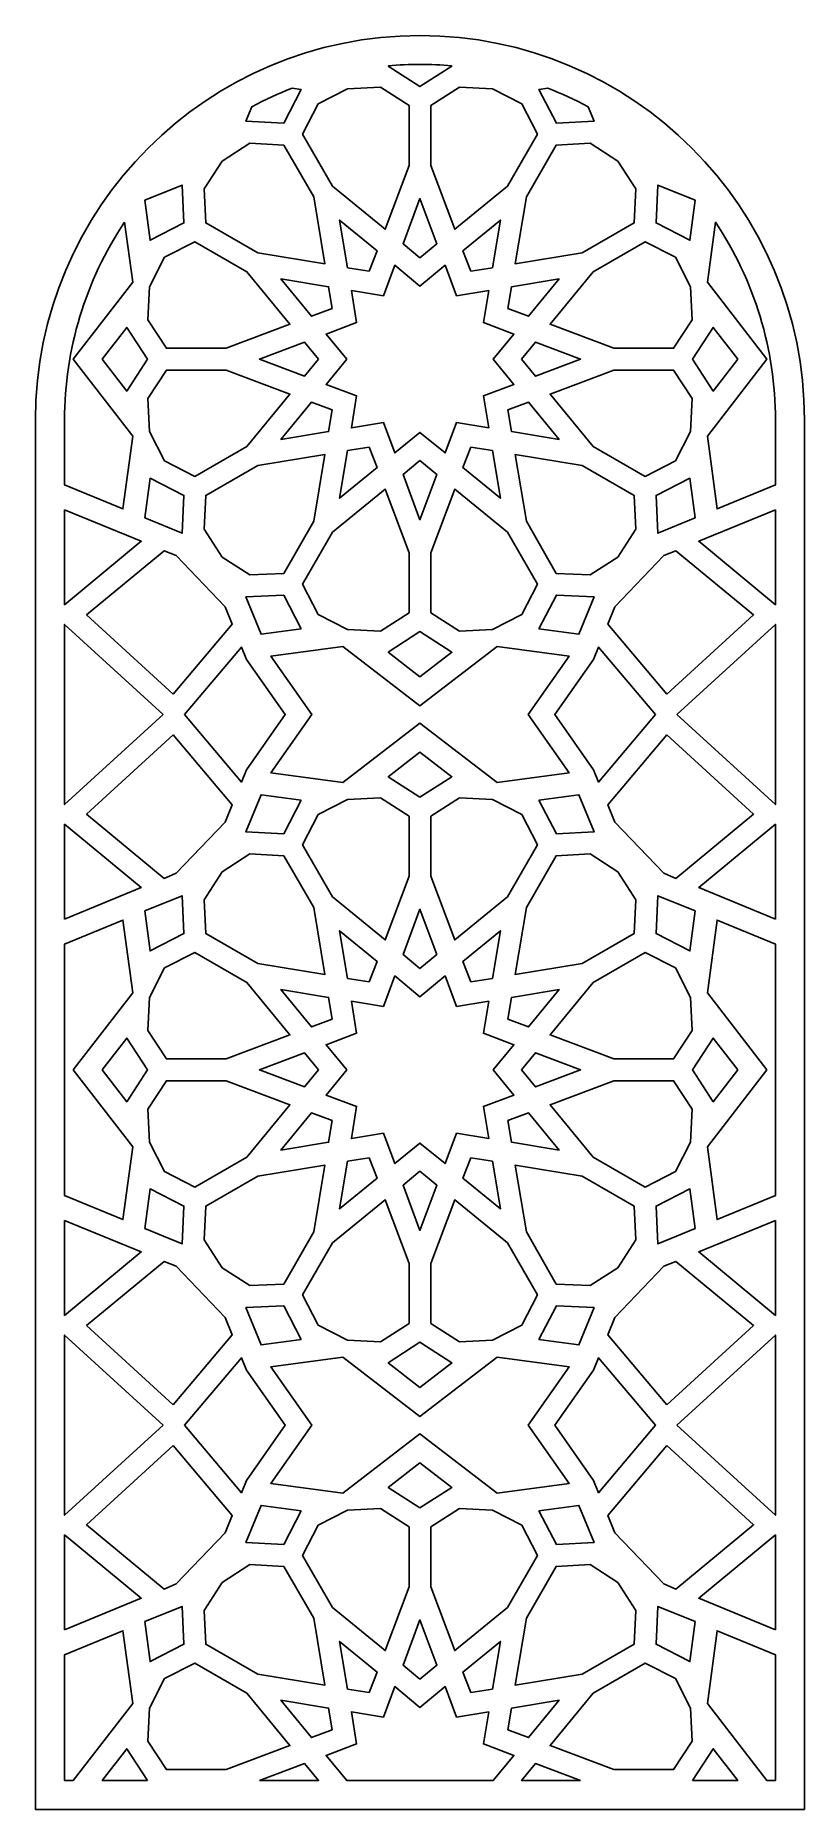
# Model space of a CAD drawing. Header units: millimetres. Extents: x -2081 to -1551, y 1023 to 2246.
import ezdxf

# ---------------------------------------------------------------- set-up
doc = ezdxf.new("R2010")
doc.units = ezdxf.units.MM
doc.layers.add('Layer 01', color=1, linetype='Continuous')

msp = doc.modelspace()

# ---------------------------------------------------------------- linework, layer by layer
at = {"layer": 'Layer 01'}
for points in [[(-1551.5, 1980.8, 1), (-2081.5, 1980.8), (-2081.5, 1022.7), (-1551.5, 1022.7)], [(-1794.7, 2224.9, 0.044512), (-1838.3, 2224.9), (-1838.4, 2224.7), (-1816.5, 2210.6), (-1794.5, 2224.7)], [(-1904.6, 2209.5, 0.031271), (-1932.4, 2196.7), (-1936.5, 2186.7), (-1910.4, 2185.4), (-1898.5, 2208.6)], [(-1700.6, 2196.7, 0.031271), (-1728.4, 2209.5), (-1734.5, 2208.6), (-1722.5, 2185.4), (-1696.5, 2186.7)], [(-2020.1, 2117.1, 0.148551), (-2061.5, 1980.8), (-2061.5, 1936), (-2021.3, 1919.4), (-2014.5, 1969.6), (-2055.5, 2022.7), (-2014.5, 2075.7)], [(-1571.5, 1980.8, 0.148551), (-1612.9, 2117.1), (-1618.4, 2075.7), (-1577.5, 2022.7), (-1618.4, 1969.6), (-1611.7, 1919.4), (-1571.5, 1936)]]:
    msp.add_lwpolyline(points, format="xyb", close=True, dxfattribs=at)
for points in [[(-1866.4, 2209), (-1886.7, 2198.7), (-1897.4, 2177.8), (-1876.7, 2142), (-1840.5, 2112.3), (-1824, 2156.1), (-1824, 2197.5), (-1843.7, 2210.2)], [(-1766.6, 2209), (-1746.3, 2198.7), (-1735.6, 2177.8), (-1756.3, 2142), (-1792.5, 2112.3), (-1809, 2156.1), (-1809, 2197.5), (-1789.3, 2210.2)], [(-1952.9, 2159.1), (-1965.3, 2140), (-1964.1, 2116.6), (-1928.3, 2095.9), (-1882.1, 2088.3), (-1889.7, 2134.5), (-1910.4, 2170.3), (-1933.8, 2171.5)], [(-1680.1, 2159.1), (-1667.7, 2140), (-1668.9, 2116.6), (-1704.7, 2095.9), (-1750.9, 2088.3), (-1743.2, 2134.5), (-1722.6, 2170.3), (-1699.2, 2171.5)], [(-2006.1, 2132.2), (-1980.5, 2142.7), (-1979.2, 2116.6), (-2002.5, 2104.7)], [(-1626.8, 2132.2), (-1652.5, 2142.7), (-1653.8, 2116.6), (-1630.5, 2104.7)], [(-1816.5, 2092.6), (-1804.8, 2102.2), (-1816.5, 2133.4), (-1828.2, 2102.2)], [(-1851.5, 2083.3), (-1846.1, 2097.4), (-1871.9, 2118.6), (-1866.4, 2085.7)], [(-1781.5, 2083.3), (-1786.9, 2097.4), (-1761.1, 2118.6), (-1766.6, 2085.7)], [(-2002.9, 2072.6), (-2004, 2049.9), (-1991.3, 2030.2), (-1950, 2030.2), (-1906.2, 2046.7), (-1935.8, 2082.9), (-1971.7, 2103.6), (-1992.5, 2092.9)], [(-1630.1, 2072.6), (-1629, 2049.9), (-1641.7, 2030.2), (-1683, 2030.2), (-1726.8, 2046.7), (-1697.1, 2082.9), (-1661.3, 2103.6), (-1640.5, 2092.9)], [(-1867, 2022.7), (-1881.2, 2005.3), (-1860.2, 1997.4), (-1863.8, 1975.3), (-1841.7, 1979), (-1833.8, 1958), (-1816.5, 1972.2), (-1799.2, 1958), (-1791.3, 1979), (-1769.1, 1975.3), (-1772.8, 1997.4), (-1751.8, 2005.3), (-1766, 2022.7), (-1751.8, 2040), (-1772.8, 2047.9), (-1769.1, 2070), (-1791.3, 2066.4), (-1799.2, 2087.4), (-1816.5, 2073.1), (-1833.8, 2087.4), (-1841.7, 2066.4), (-1863.8, 2070), (-1860.2, 2047.9), (-1881.2, 2040)], [(-1877.1, 2057.6), (-1879.5, 2072.6), (-1912.4, 2078), (-1891.3, 2052.3)], [(-1755.9, 2057.6), (-1753.4, 2072.6), (-1720.6, 2078), (-1741.7, 2052.3)], [(-2035.5, 2022.7), (-2018.6, 2000.7), (-2004.4, 2022.7), (-2018.6, 2044.6)], [(-1597.5, 2022.7), (-1614.4, 2000.7), (-1628.6, 2022.7), (-1614.4, 2044.6)], [(-1886.4, 2022.7), (-1896.1, 2010.9), (-1927.2, 2022.7), (-1896.1, 2034.4)], [(-1746.5, 2022.7), (-1736.9, 2010.9), (-1705.8, 2022.7), (-1736.9, 2034.4)], [(-2002.9, 1972.7), (-2004, 1995.5), (-1991.3, 2015.1), (-1950, 2015.1), (-1906.2, 1998.6), (-1935.8, 1962.5), (-1971.7, 1941.8), (-1992.5, 1952.5)], [(-1630.1, 1972.7), (-1629, 1995.5), (-1641.7, 2015.1), (-1683, 2015.1), (-1726.8, 1998.6), (-1697.1, 1962.5), (-1661.3, 1941.8), (-1640.5, 1952.5)], [(-1877.1, 1987.7), (-1879.5, 1972.7), (-1912.4, 1967.3), (-1891.3, 1993)], [(-1755.9, 1987.7), (-1753.4, 1972.7), (-1720.6, 1967.3), (-1741.7, 1993)], [(-1851.5, 1962.1), (-1846.1, 1947.9), (-1871.9, 1926.8), (-1866.4, 1959.6)], [(-1781.5, 1962.1), (-1786.9, 1947.9), (-1761.1, 1926.8), (-1766.6, 1959.6)], [(-1952.9, 1886.2), (-1965.3, 1905.4), (-1964.1, 1928.7), (-1928.3, 1949.4), (-1882.1, 1957), (-1889.7, 1910.9), (-1910.4, 1875), (-1933.8, 1873.9)], [(-1816.5, 1952.7), (-1804.8, 1943.1), (-1816.5, 1912), (-1828.2, 1943.1)], [(-1680.1, 1886.2), (-1667.7, 1905.4), (-1668.9, 1928.7), (-1704.7, 1949.4), (-1750.9, 1957), (-1743.2, 1910.9), (-1722.6, 1875), (-1699.2, 1873.9)], [(-2006.1, 1913.2), (-1980.5, 1902.6), (-1979.2, 1928.7), (-2002.5, 1940.6)], [(-1866.4, 1836.3), (-1886.7, 1846.7), (-1897.4, 1867.5), (-1876.7, 1903.3), (-1840.5, 1933), (-1824, 1889.2), (-1824, 1847.8), (-1843.7, 1835.2)], [(-1766.6, 1836.3), (-1746.3, 1846.7), (-1735.6, 1867.5), (-1756.3, 1903.3), (-1792.5, 1933), (-1809, 1889.2), (-1809, 1847.8), (-1789.3, 1835.2)], [(-1626.8, 1913.2), (-1652.5, 1902.6), (-1653.8, 1928.7), (-1630.5, 1940.6)], [(-2061.5, 1918.8), (-2061.5, 1853.3), (-2008.6, 1897.1)], [(-1571.5, 1918.8), (-1571.5, 1853.3), (-1624.4, 1897.1)], [(-1986.6, 1791.7), (-2046.3, 1846.3), (-1992.8, 1890.6), (-1984.5, 1887.2), (-1950.8, 1851.8), (-1945.9, 1839.9)], [(-1646.4, 1791.7), (-1586.6, 1846.3), (-1640.1, 1890.6), (-1648.5, 1887.2), (-1682.2, 1851.8), (-1687.1, 1839.9)], [(-1898.5, 1836.7), (-1910.4, 1860), (-1936.5, 1858.7), (-1926, 1833)], [(-1734.5, 1836.7), (-1722.5, 1860), (-1696.5, 1858.7), (-1707, 1833)], [(-1993.6, 1777.7), (-2061.5, 1715.6), (-2061.5, 1839.8)], [(-1816.5, 1803.7), (-1794.5, 1820.6), (-1816.5, 1834.8), (-1838.4, 1820.6)], [(-1639.4, 1777.7), (-1571.5, 1715.6), (-1571.5, 1839.8)], [(-1978.7, 1777.7), (-1939.5, 1731.1), (-1936, 1739.6), (-1909.4, 1777.7), (-1936, 1815.7), (-1939.5, 1824.2)], [(-1741.9, 1777.7), (-1713.8, 1737.4), (-1763.4, 1730.7), (-1816.5, 1771.6), (-1869.6, 1730.7), (-1919.2, 1737.4), (-1891.1, 1777.7), (-1919.2, 1818), (-1869.6, 1824.6), (-1816.5, 1783.7), (-1763.4, 1824.6), (-1713.8, 1818)], [(-1654.2, 1777.7), (-1693.5, 1731.1), (-1697, 1739.6), (-1723.6, 1777.7), (-1697, 1815.7), (-1693.5, 1824.2)], [(-1986.6, 1763.6), (-2046.3, 1709), (-1992.8, 1664.7), (-1984.5, 1668.2), (-1950.8, 1703.5), (-1945.9, 1715.4)], [(-1646.4, 1763.6), (-1586.6, 1709), (-1640.1, 1664.7), (-1648.5, 1668.2), (-1682.2, 1703.5), (-1687.1, 1715.4)], [(-1816.5, 1720.6), (-1838.4, 1734.7), (-1816.5, 1751.7), (-1794.5, 1734.7)], [(-1898.5, 1718.6), (-1910.4, 1695.4), (-1936.5, 1696.7), (-1926, 1722.3)], [(-1866.4, 1719), (-1886.7, 1708.7), (-1897.4, 1687.8), (-1876.7, 1652), (-1840.5, 1622.3), (-1824, 1666.1), (-1824, 1707.5), (-1843.7, 1720.2)], [(-1766.6, 1719), (-1746.3, 1708.7), (-1735.6, 1687.8), (-1756.3, 1652), (-1792.5, 1622.3), (-1809, 1666.1), (-1809, 1707.5), (-1789.3, 1720.2)], [(-1734.5, 1718.6), (-1722.5, 1695.4), (-1696.5, 1696.7), (-1707, 1722.3)], [(-2061.5, 1636.5), (-2061.5, 1702), (-2008.6, 1658.3)], [(-1571.5, 1636.5), (-1571.5, 1702), (-1624.4, 1658.3)], [(-1952.9, 1669.1), (-1965.3, 1650), (-1964.1, 1626.6), (-1928.3, 1605.9), (-1882.1, 1598.3), (-1889.7, 1644.5), (-1910.4, 1680.3), (-1933.8, 1681.5)], [(-1680.1, 1669.1), (-1667.7, 1650), (-1668.9, 1626.6), (-1704.7, 1605.9), (-1750.9, 1598.3), (-1743.2, 1644.5), (-1722.6, 1680.3), (-1699.2, 1681.5)], [(-2006.1, 1642.2), (-1980.5, 1652.7), (-1979.2, 1626.6), (-2002.5, 1614.7)], [(-1626.8, 1642.2), (-1652.5, 1652.7), (-1653.8, 1626.6), (-1630.5, 1614.7)], [(-1816.5, 1602.6), (-1804.8, 1612.2), (-1816.5, 1643.4), (-1828.2, 1612.2)], [(-2055.5, 1532.7), (-2014.5, 1585.7), (-2021.3, 1635.9), (-2061.5, 1619.4), (-2061.5, 1446), (-2021.3, 1429.4), (-2014.5, 1479.6)], [(-1851.5, 1593.3), (-1846.1, 1607.4), (-1871.9, 1628.6), (-1866.4, 1595.7)], [(-1781.5, 1593.3), (-1786.9, 1607.4), (-1761.1, 1628.6), (-1766.6, 1595.7)], [(-1577.5, 1532.7), (-1618.4, 1585.7), (-1611.7, 1635.9), (-1571.5, 1619.4), (-1571.5, 1446), (-1611.7, 1429.4), (-1618.4, 1479.6)], [(-2002.9, 1582.6), (-2004, 1559.9), (-1991.3, 1540.2), (-1950, 1540.2), (-1906.2, 1556.7), (-1935.8, 1592.9), (-1971.7, 1613.6), (-1992.5, 1602.9)], [(-1630.1, 1582.6), (-1629, 1559.9), (-1641.7, 1540.2), (-1683, 1540.2), (-1726.8, 1556.7), (-1697.1, 1592.9), (-1661.3, 1613.6), (-1640.5, 1602.9)], [(-1867, 1532.7), (-1881.2, 1515.3), (-1860.2, 1507.4), (-1863.8, 1485.3), (-1841.7, 1489), (-1833.8, 1468), (-1816.5, 1482.2), (-1799.2, 1468), (-1791.3, 1489), (-1769.1, 1485.3), (-1772.8, 1507.4), (-1751.8, 1515.3), (-1766, 1532.7), (-1751.8, 1550), (-1772.8, 1557.9), (-1769.1, 1580), (-1791.3, 1576.4), (-1799.2, 1597.4), (-1816.5, 1583.1), (-1833.8, 1597.4), (-1841.7, 1576.4), (-1863.8, 1580), (-1860.2, 1557.9), (-1881.2, 1550)], [(-1877.1, 1567.6), (-1879.5, 1582.6), (-1912.4, 1588), (-1891.3, 1562.3)], [(-1755.9, 1567.6), (-1753.4, 1582.6), (-1720.6, 1588), (-1741.7, 1562.3)], [(-2035.5, 1532.7), (-2018.6, 1510.7), (-2004.4, 1532.7), (-2018.6, 1554.6)], [(-1597.5, 1532.7), (-1614.4, 1510.7), (-1628.6, 1532.7), (-1614.4, 1554.6)], [(-1886.4, 1532.7), (-1896.1, 1520.9), (-1927.2, 1532.7), (-1896.1, 1544.4)], [(-1746.5, 1532.7), (-1736.9, 1520.9), (-1705.8, 1532.7), (-1736.9, 1544.4)], [(-2002.9, 1482.7), (-2004, 1505.5), (-1991.3, 1525.1), (-1950, 1525.1), (-1906.2, 1508.6), (-1935.8, 1472.5), (-1971.7, 1451.8), (-1992.5, 1462.5)], [(-1630.1, 1482.7), (-1629, 1505.5), (-1641.7, 1525.1), (-1683, 1525.1), (-1726.8, 1508.6), (-1697.1, 1472.5), (-1661.3, 1451.8), (-1640.5, 1462.5)], [(-1877.1, 1497.7), (-1879.5, 1482.7), (-1912.4, 1477.3), (-1891.3, 1503)], [(-1755.9, 1497.7), (-1753.4, 1482.7), (-1720.6, 1477.3), (-1741.7, 1503)], [(-1851.5, 1472.1), (-1846.1, 1457.9), (-1871.9, 1436.8), (-1866.4, 1469.6)], [(-1781.5, 1472.1), (-1786.9, 1457.9), (-1761.1, 1436.8), (-1766.6, 1469.6)], [(-1952.9, 1396.2), (-1965.3, 1415.4), (-1964.1, 1438.7), (-1928.3, 1459.4), (-1882.1, 1467), (-1889.7, 1420.9), (-1910.4, 1385), (-1933.8, 1383.9)], [(-1816.5, 1462.7), (-1804.8, 1453.1), (-1816.5, 1422), (-1828.2, 1453.1)], [(-1680.1, 1396.2), (-1667.7, 1415.4), (-1668.9, 1438.7), (-1704.7, 1459.4), (-1750.9, 1467), (-1743.2, 1420.9), (-1722.6, 1385), (-1699.2, 1383.9)], [(-2006.1, 1423.2), (-1980.5, 1412.6), (-1979.2, 1438.7), (-2002.5, 1450.6)], [(-1626.8, 1423.2), (-1652.5, 1412.6), (-1653.8, 1438.7), (-1630.5, 1450.6)], [(-1866.4, 1346.3), (-1886.7, 1356.7), (-1897.4, 1377.5), (-1876.7, 1413.3), (-1840.5, 1443), (-1824, 1399.2), (-1824, 1357.8), (-1843.7, 1345.2)], [(-1766.6, 1346.3), (-1746.3, 1356.7), (-1735.6, 1377.5), (-1756.3, 1413.3), (-1792.5, 1443), (-1809, 1399.2), (-1809, 1357.8), (-1789.3, 1345.2)], [(-2061.5, 1428.8), (-2061.5, 1363.3), (-2008.6, 1407.1)], [(-1571.5, 1428.8), (-1571.5, 1363.3), (-1624.4, 1407.1)], [(-1986.6, 1301.7), (-2046.3, 1356.3), (-1992.8, 1400.6), (-1984.5, 1397.2), (-1950.8, 1361.8), (-1945.9, 1349.9)], [(-1646.4, 1301.7), (-1586.6, 1356.3), (-1640.1, 1400.6), (-1648.5, 1397.2), (-1682.2, 1361.8), (-1687.1, 1349.9)], [(-1898.5, 1346.7), (-1910.4, 1370), (-1936.5, 1368.7), (-1926, 1343)], [(-1734.5, 1346.7), (-1722.5, 1370), (-1696.5, 1368.7), (-1707, 1343)], [(-1993.6, 1287.7), (-2061.5, 1225.6), (-2061.5, 1349.8)], [(-1639.4, 1287.7), (-1571.5, 1225.6), (-1571.5, 1349.8)], [(-1978.7, 1287.7), (-1939.5, 1241.1), (-1936, 1249.6), (-1909.4, 1287.7), (-1936, 1325.7), (-1939.5, 1334.2)], [(-1741.9, 1287.7), (-1713.8, 1247.4), (-1763.4, 1240.7), (-1816.5, 1281.6), (-1869.6, 1240.7), (-1919.2, 1247.4), (-1891.1, 1287.7), (-1919.2, 1328), (-1869.6, 1334.6), (-1816.5, 1293.7), (-1763.4, 1334.6), (-1713.8, 1328)], [(-1816.5, 1313.7), (-1794.5, 1330.6), (-1816.5, 1344.8), (-1838.4, 1330.6)], [(-1723.6, 1287.7), (-1697, 1325.7), (-1693.5, 1334.2), (-1654.2, 1287.7), (-1693.5, 1241.1), (-1697, 1249.6)], [(-1986.6, 1273.6), (-2046.3, 1219), (-1992.8, 1174.7), (-1984.5, 1178.2), (-1950.8, 1213.5), (-1945.9, 1225.4)], [(-1646.4, 1273.6), (-1586.6, 1219), (-1640.1, 1174.7), (-1648.5, 1178.2), (-1682.2, 1213.5), (-1687.1, 1225.4)], [(-1816.5, 1230.6), (-1838.4, 1244.7), (-1816.5, 1261.7), (-1794.5, 1244.7)], [(-1898.5, 1228.6), (-1910.4, 1205.4), (-1936.5, 1206.7), (-1926, 1232.3)], [(-1866.4, 1229), (-1886.7, 1218.7), (-1897.4, 1197.8), (-1876.7, 1162), (-1840.5, 1132.3), (-1824, 1176.1), (-1824, 1217.5), (-1843.7, 1230.2)], [(-1766.6, 1229), (-1746.3, 1218.7), (-1735.6, 1197.8), (-1756.3, 1162), (-1792.5, 1132.3), (-1809, 1176.1), (-1809, 1217.5), (-1789.3, 1230.2)], [(-1734.5, 1228.6), (-1722.5, 1205.4), (-1696.5, 1206.7), (-1707, 1232.3)], [(-2061.5, 1146.5), (-2061.5, 1212), (-2008.6, 1168.3)], [(-1571.5, 1146.5), (-1571.5, 1212), (-1624.4, 1168.3)], [(-1952.9, 1179.1), (-1965.3, 1160), (-1964.1, 1136.6), (-1928.3, 1115.9), (-1882.1, 1108.3), (-1889.7, 1154.5), (-1910.4, 1190.3), (-1933.8, 1191.5)], [(-1680.1, 1179.1), (-1667.7, 1160), (-1668.9, 1136.6), (-1704.7, 1115.9), (-1750.9, 1108.3), (-1743.2, 1154.5), (-1722.6, 1190.3), (-1699.2, 1191.5)], [(-2006.1, 1152.2), (-1980.5, 1162.7), (-1979.2, 1136.6), (-2002.5, 1124.7)], [(-1626.8, 1152.2), (-1652.5, 1162.7), (-1653.8, 1136.6), (-1630.5, 1124.7)], [(-1816.5, 1112.6), (-1804.8, 1122.2), (-1816.5, 1153.4), (-1828.2, 1122.2)], [(-2055.5, 1042.7), (-2014.5, 1095.7), (-2021.3, 1145.9), (-2061.5, 1129.4), (-2061.5, 1042.7)], [(-1851.5, 1103.3), (-1846.1, 1117.4), (-1871.9, 1138.6), (-1866.4, 1105.7)], [(-1781.5, 1103.3), (-1786.9, 1117.4), (-1761.1, 1138.6), (-1766.6, 1105.7)], [(-1577.5, 1042.7), (-1618.4, 1095.7), (-1611.7, 1145.9), (-1571.5, 1129.4), (-1571.5, 1042.7)], [(-2002.9, 1092.6), (-2004, 1069.9), (-1991.3, 1050.2), (-1950, 1050.2), (-1906.2, 1066.7), (-1935.8, 1102.9), (-1971.7, 1123.6), (-1992.5, 1112.9)], [(-1630.1, 1092.6), (-1629, 1069.9), (-1641.7, 1050.2), (-1683, 1050.2), (-1726.8, 1066.7), (-1697.1, 1102.9), (-1661.3, 1123.6), (-1640.5, 1112.9)], [(-1766, 1042.7), (-1751.8, 1060), (-1772.8, 1067.9), (-1769.1, 1090), (-1791.3, 1086.4), (-1799.2, 1107.4), (-1816.5, 1093.1), (-1833.8, 1107.4), (-1841.7, 1086.4), (-1863.8, 1090), (-1860.2, 1067.9), (-1881.2, 1060), (-1867, 1042.7)], [(-1877.1, 1077.6), (-1879.5, 1092.6), (-1912.4, 1098), (-1891.3, 1072.3)], [(-1755.9, 1077.6), (-1753.4, 1092.6), (-1720.6, 1098), (-1741.7, 1072.3)], [(-2004.4, 1042.7), (-2018.6, 1064.6), (-2035.5, 1042.7)], [(-1628.6, 1042.7), (-1614.4, 1064.6), (-1597.5, 1042.7)], [(-1927.2, 1042.7), (-1896.1, 1054.4), (-1886.4, 1042.7)], [(-1705.8, 1042.7), (-1736.9, 1054.4), (-1746.5, 1042.7)]]:
    msp.add_lwpolyline(points, close=True, dxfattribs=at)

doc.saveas('drawing.dxf')
